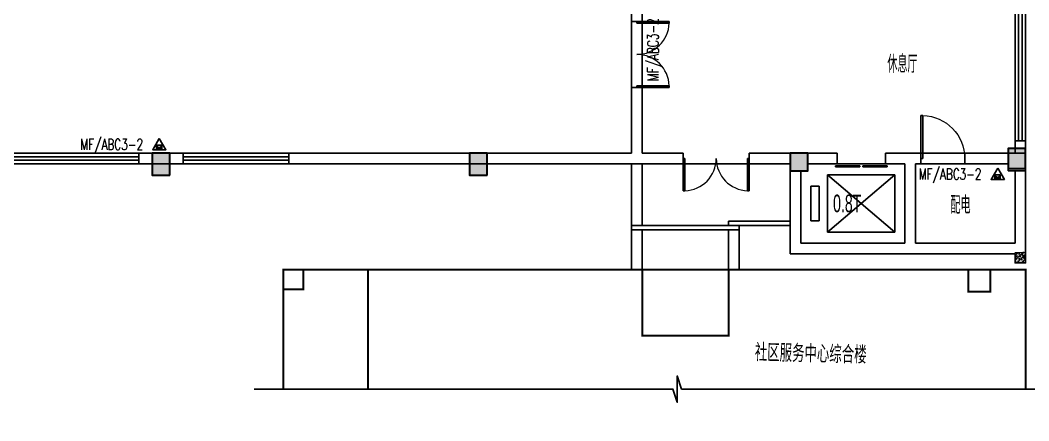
# Model space of a CAD drawing. Header units: inches. Extents: x -1293886 to -986005, y -15154 to 203628.
# Drawn here: x -1083894 to -1061006, y 2354 to 11446 of the extents above; entities that cross this region are included whole.
import ezdxf
from ezdxf.enums import TextEntityAlignment as Align

# ---------------------------------------------------------------- set-up
doc = ezdxf.new("R2010")
doc.units = ezdxf.units.IN
doc.header["$LTSCALE"] = 100
doc.header["$MEASUREMENT"] = 0
doc.layers.get('0').update_dxf_attribs({"color": 252})
doc.layers.add('COLU', color=2, linetype='Continuous', lineweight=30)
doc.layers.add('COLU-HATCH', color=7, linetype='Continuous', lineweight=25, true_color=0x5b5b5b)
for name, color, linetype in [('PUB_HATCH', 8, 'Continuous'), ('PUB_WALL', 9, 'Continuous'), ('WW_PJ', 7, 'Continuous'), ('WZ', 6, 'Continuous')]:
    doc.layers.add(name, color=color, linetype=linetype)
doc.styles.add('DXF', font='bzxw.shx', dxfattribs={"width": 0.7, "bigfont": 'bzhz.shx'})
doc.styles.add('HZ', font='SIMPLEX.SHX', dxfattribs={"width": 0.55, "bigfont": 'HZTXT.SHX'})

# ---------------------------------------------------------------- blocks, each defined once
blk = doc.blocks.new('A$C364B5BE3')
at = {"layer": 'COLU-HATCH', "transparency": 33554687}
h = blk.add_hatch(color=256, dxfattribs=at)
h.paths.add_polyline_path([(38900.00040773139, 12209.99978326319), (39140.00040773139, 12209.99978326319), (39140.00040773139, 12449.99978326319), (38900.00040773139, 12449.99978326319)])
h.paths.add_polyline_path([(39140.00040773139, 25249.99978326308), (39140.00040773139, 25699.99978326308), (38740.00040773139, 25699.99978326308), (38740.00040773139, 25249.99978326308)])
h.paths.add_polyline_path([(39140.00040773139, 18754.99978326308), (39140.00040773139, 19204.99978326308), (38740.00040773139, 19204.99978326308), (38740.00040773139, 18754.99978326308)])
h.paths.add_polyline_path([(39140.00040773139, 14354.99978326308), (39140.00040773139, 14804.99978326308), (38740.00040773139, 14804.99978326308), (38740.00040773139, 14354.99978326308)])
h.paths.add_polyline_path([(33720.00040773139, 25299.99978326308), (34120.00040773139, 25299.99978326308), (34120.00040773139, 25699.99978326308), (33720.00040773139, 25699.99978326308)])
h.paths.add_polyline_path([(34120.00040773139, 18859.99978326308), (34120.00040773139, 19259.99978326308), (33720.00040773139, 19259.99978326308), (33720.00040773139, 18859.99978326308)])
h.paths.add_polyline_path([(33800.00040773139, 14299.99978326308), (34200.00040773139, 14299.99978326308), (34200.00040773139, 14699.99978326308), (33800.00040773139, 14699.99978326308)])
h.paths.add_polyline_path([(30520.00040773139, 25379.99978326308), (30520.00040773139, 25829.99978326308), (30120.00040773139, 25829.99978326308), (30120.00040773139, 25379.99978326308)])
h.paths.add_polyline_path([(30520.00040773139, 18859.99978326308), (30520.00040773139, 19259.99978326308), (30120.00040773139, 19259.99978326308), (30120.00040773139, 18859.99978326308)])
h.paths.add_polyline_path([(26920.00040773139, 25329.99978326308), (26920.00040773139, 25829.99978326308), (26520.00040773139, 25829.99978326308), (26520.00040773139, 25329.99978326308)])
h.paths.add_polyline_path([(26920.00040773139, 14199.99978326308), (26920.00040773139, 14699.99978326308), (26520.00040773139, 14699.99978326308), (26520.00040773139, 14199.99978326308)])
h.paths.add_polyline_path([(19720.00040773139, 25329.99978326308), (19720.00040773139, 25829.99978326308), (19320.00040773139, 25829.99978326308), (19320.00040773139, 25329.99978326308)])
h.paths.add_polyline_path([(19720.00040773139, 14199.99978326308), (19720.00040773139, 14699.99978326308), (19320.00040773139, 14699.99978326308), (19320.00040773139, 14199.99978326308)])
h.paths.add_polyline_path([(12520.00040773139, 25329.99978326308), (12520.00040773139, 25829.99978326308), (12120.00040773139, 25829.99978326308), (12120.00040773139, 25329.99978326308)])
h.paths.add_polyline_path([(12520.00040773139, 14199.99978326308), (12520.00040773139, 14699.99978326308), (12120.00040773139, 14699.99978326308), (12120.00040773139, 14199.99978326308)])
h.paths.add_polyline_path([(8920.000407731393, 25329.99978326308), (8920.000407731393, 25829.99978326308), (8520.000407731393, 25829.99978326308), (8520.000407731393, 25329.99978326308)])
h.paths.add_polyline_path([(9000.000407731393, 14199.99978326308), (9000.000407731393, 14699.99978326308), (8600.000407731393, 14699.99978326308), (8600.000407731393, 14199.99978326308)])
h.paths.add_polyline_path([(8600.000407731393, 7099.999783263076), (9000.000407731393, 7099.999783263076), (9000.000407731393, 7499.999783263076), (8600.000407731393, 7499.999783263076)])
h.paths.add_polyline_path([(8600.000407731393, 4259.999783263076), (9000.000407731393, 4259.999783263076), (9000.000407731393, 4659.999783263076), (8600.000407731393, 4659.999783263076)])
h.paths.add_polyline_path([(8500.000407731393, -0.0002167369239032269), (8900.000407731393, -0.0002167369239032269), (8900.000407731393, 399.9997832630761), (8500.000407731393, 399.9997832630761)])
h.paths.add_polyline_path([(5420.000407731393, 7179.999783263076), (5820.000407731393, 7179.999783263076), (5820.000407731393, 7579.999783263076), (5420.000407731393, 7579.999783263076)])
h.paths.add_polyline_path([(5420.000407731393, 4179.999783263076), (5820.000407731393, 4179.999783263076), (5820.000407731393, 4579.999783263076), (5420.000407731393, 4579.999783263076)])
h.paths.add_polyline_path([(5420.000407731393, -0.0002167369239032269), (5820.000407731393, -0.0002167369239032269), (5820.000407731393, 399.9997832630761), (5420.000407731393, 399.9997832630761)])
h.paths.add_polyline_path([(3000.000407731393, 25299.99978326308), (3000.000407731393, 25699.99978326308), (2600.000407731393, 25699.99978326308), (2600.000407731393, 25299.99978326308)])
h.paths.add_polyline_path([(3000.000407731393, 18859.99978326308), (3000.000407731393, 19259.99978326308), (2600.000407731393, 19259.99978326308), (2600.000407731393, 18859.99978326308)])
h.paths.add_polyline_path([(3000.000407731393, 14459.99978326308), (3000.000407731393, 14859.99978326308), (2600.000407731393, 14859.99978326308), (2600.000407731393, 14459.99978326308)])
h.paths.add_polyline_path([(0.0004077313933521509, 14299.99978326308), (400.0004077313934, 14299.99978326308), (400.0004077313934, 14699.99978326308), (0.0004077313933521509, 14699.99978326308)])
h.paths.add_polyline_path([(0.0004077313933521509, 7259.999783263076), (400.0004077313934, 7259.999783263076), (400.0004077313934, 7659.999783263076), (0.0004077313933521509, 7659.999783263076)])
h.paths.add_polyline_path([(0.0004077313933521509, 4099.999783263076), (400.0004077313934, 4099.999783263076), (400.0004077313934, 4499.999783263076), (0.0004077313933521509, 4499.999783263076)])
h.paths.add_polyline_path([(0.0004077313933521509, -0.0002167369239032269), (400.0004077313934, -0.0002167369239032269), (400.0004077313934, 399.9997832630761), (0.0004077313933521509, 399.9997832630761)])
at = {"layer": 'PUB_WALL'}
h = blk.add_hatch(dxfattribs=at)
h.set_pattern_fill('钢筋混凝土', color=256, scale=30)
h.set_pattern_definition([(45, (-1484153.734153254, 913765.9208256636), (-53.03300858899107, 53.03300858899107), []), (49.99999999999999, (-1484153.734153254, 913765.9208256636), (215.178054780226, -18.82564049477853), [22.5, -247.5]), (355, (-1484153.734153254, 913765.9208256636), (-41.6254000839, 225.6576401100035), [18, -198]), (100.4514, (-1484135.802649254, 913764.3520236636), (173.5528145142065, 206.8318626182861), [19.122057, -210.3426336]), (46.18420000000002, (-1484153.734153254, 913825.9208256636), (320.1723145876933, -49.65570429870542), [33.74999999999999, -371.2499999999999]), (96.6356, (-1484127.053129754, 913821.7828335636), (280.398811664611, 292.2353612701325), [28.6830864, -315.5139]), (351.1842, (-1484153.734153254, 913825.9208256636), (280.3985835400882, 292.2355802775974), [27, -297]), (21, (-1484123.734153254, 913810.9208256636), (179.0721156355385, -120.7856671996016), [22.5, -247.5]), (326.0000000000001, (-1484123.734153254, 913810.9208256636), (72.99459957647451, 217.5450135140559), [18, -198]), (71.4514, (-1484108.811483354, 913800.8553438636), (252.066788574447, 96.75914901298572), [19.122057, -210.3426336]), (37.50000000000001, (-1484153.734153254, 913765.9208256636), (3.647956595187201, 99.86815614939344), [0, -195.6, 0, -201, 0, -198.75]), (7.499999999999999, (-1484153.734153254, 913765.9208256636), (78.92086123264458, 118.3235135647081), [0, -114.6, 0, -191.1, 0, -75.75]), (327.5, (-1484220.634153254, 913765.9208256636), (160.1467308517227, -6.766461520313927), [0, -75, 0, -234, 0, -310.5]), (317.5, (-1484250.634153254, 913765.9208256636), (174.9558508027159, 30.03149469969532), [0, -97.5, 0, -155.4, 0, -220.5])])
h.paths.add_polyline_path([(39208.96121596475, 12209.99978326319), (38900.00040773139, 12209.99978326319)])
h.paths.add_polyline_path([(39140.00040773139, 12449.99978326319), (38900.00040773139, 12449.99978326319), (38900.00040773139, 12209.99978326319), (39140.00040773139, 12209.99978326319)])
at = {"layer": 'COLU'}
for points in [[(19720.00040773139, 14199.99978326308), (19720.00040773139, 14699.99978326308), (19320.00040773139, 14699.99978326308), (19320.00040773139, 14199.99978326308)], [(26920.00040773139, 14199.99978326308), (26920.00040773139, 14699.99978326308), (26520.00040773139, 14699.99978326308), (26520.00040773139, 14199.99978326308)], [(33800.00040773139, 14299.99978326308), (34200.00040773139, 14299.99978326308), (34200.00040773139, 14699.99978326308), (33800.00040773139, 14699.99978326308)], [(39140.00040773139, 14354.99978326308), (39140.00040773139, 14804.99978326308), (38740.00040773139, 14804.99978326308), (38740.00040773139, 14354.99978326308)]]:
    blk.add_lwpolyline(points, close=True, dxfattribs=at)
at = {"layer": 'PUB_WALL', "const_width": 20}
blk.add_lwpolyline([(38900.00040773139, 12209.99978326319), (39140.00040773139, 12209.99978326319), (39140.00040773139, 12449.99978326319), (38900.00040773139, 12449.99978326319)], close=True, dxfattribs=at)
blk = doc.blocks.new('$DORLIB2D$00000127')
at = {"color": 0}
for points in [[(-0.5333333333328483, 0.7948983154366971), (-0.5333333333328483, 0.690405644187237)], [(-0.03333333333284827, 0.7948983154366971), (-0.5333333333328483, 0.7948983154366971)], [(-0.03333333333284827, 0.690405644187237), (-0.5333333333328483, 0.690405644187237)], [(-0.03333333333284827, 0.7948983154366971), (-0.03333333333284827, 0.690405644187237)], [(0.5333333333328483, 0.7948983154366971), (0.03333333333284827, 0.7948983154366971)], [(0.03333333333284827, 0.7948983154366971), (0.03333333333284827, 0.690405644187237)], [(0.5333333333328483, 0.690405644187237), (0.03333333333284827, 0.690405644187237)], [(0.5333333333328483, 0.7948983154366971), (0.5333333333328483, 0.690405644187237)], [(0.5, 0.4999999999999858), (-0.5, 0.4999999999999858)]]:
    blk.add_lwpolyline(points, dxfattribs=at)
blk = doc.blocks.new('$DorLib2D$00000001')
for p, q in [((0.45, 0.975), (0.5000000000000002, 0.975)), ((0.45, 0), (0.45, 0.975)), ((0.5, 0), (0.5, 0.975)), ((0.5, 0), (0.45, 0))]:
    blk.add_line(p, q)
at = {"lineweight": 13}
blk.add_arc((0.475, 0), 0.975, 91.46928358135379, 180, dxfattribs=at)
blk = doc.blocks.new('_FZH')
blk.add_lwpolyline([(-0.5, -0.5), (0.5, -0.5), (0.5, 0.5), (-0.5, 0.5)], close=True)
at = {"layer": 'PUB_HATCH'}
blk.add_solid([(-0.5, -0.5), (0.5, -0.5), (-0.5, 0.5), (0.5, 0.5)], dxfattribs=at)
blk = doc.blocks.new('$TCHSYS$WIN2D')
for p, q in [((-0.5, 0.5), (0.5, 0.5)), ((-0.5, 0.5), (-0.4999999999999999, -0.5)), ((0.5, 0.5), (0.4999999999999998, -0.5)), ((0.5, 0.1666666666666666), (-0.5, 0.1666666666666666)), ((0.5, -0.1666666666666667), (-0.5, -0.1666666666666667)), ((-0.4999999999999999, -0.5), (0.5, -0.5))]:
    blk.add_line(p, q)
blk = doc.blocks.new('$DorLib2D$00000002')
for p, q in [((-0.5, -1e-16), (-0.5000000000000007, 0.4875)), ((-0.4750000000000007, 0.4875), (-0.5000000000000007, 0.4875)), ((-0.475, 0), (-0.4750000000000007, 0.4875)), ((0.475, 0), (0.4750000000000007, 0.4875)), ((0.4750000000000007, 0.4875), (0.5000000000000007, 0.4875)), ((0.5, -1e-16), (0.5000000000000007, 0.4875)), ((-0.5, -1e-16), (-0.475, 0)), ((0.5, -1e-16), (0.475, 0))]:
    blk.add_line(p, q)
at = {"lineweight": 13}
for centre, start, end in [((-0.4875, 0), 0, 88.53071641864632), ((0.4875, 0), 91.46928358135372, 180)]:
    blk.add_arc(centre, 0.4875, start, end, dxfattribs=at)
blk = doc.blocks.new('$QC006_2')
for points in [[(0, 259.8076211353328), (150, 0), (-150, 0)], [(-57.16160749672417, 108.7594118316919), (66.83839250327583, 108.7594118316919), (66.83839250327583, 18.75941183169198), (-57.16160749672417, 18.75941183169198)]]:
    blk.add_lwpolyline(points, close=True)
for points in [[(-57.16160749672417, 108.7594118316919), (66.83839250327583, 108.7594118316919), (66.83839250327583, 18.75941183169198), (-57.16160749672417, 108.7594118316919)], [(66.83839250327583, 18.75941183169198), (-57.16160749672417, 108.7594118316919), (-57.16160749672417, 18.75941183169198), (66.83839250327583, 108.7594118316919)], [(66.83839250327583, 108.7594118316919), (66.83839250326128, 18.75941183169198), (-57.16160749673871, 108.7594118316919), (-57.16160749672417, 18.75941183169198)]]:
    blk.add_solid(points)
at = {"style": 'HZ', "width": 0.7}
blk.add_attdef('TXT', (227.4637710322043, -1.192237989187099), '', height=250, dxfattribs=at)
at = {"style": 'HZ', "flags": 1}
for tag, p in [('UNIT', (0, 0)), ('SPEC', (0, -0.0016666666666652)), ('WHAT', (0, -0.0033333333333303))]:
    blk.add_attdef(tag, p, '', height=0.001, dxfattribs=at)

msp = doc.modelspace()

# ---------------------------------------------------------------- linework, layer by layer
for p, q in [((-1070018.82477128, 8425.974913474114), (-1070018.824771269, 12585.97491354396)), ((-1069778.82477128, 8425.97491347621), (-1069778.82477128, 12585.9749135102)), ((-1070018.824771222, 11418.62458281686), (-1069778.824771261, 11418.62458281709)), ((-1069778.824771261, 9918.624582816861), (-1070018.824771222, 9918.624582816861)), ((-1069778.82477128, 9738.624582825476), (-1069778.824771261, 9918.624582816861)), ((-1061078.82477128, 8705.945616541954), (-1061318.824771285, 8705.945616541838)), ((-1061318.824771285, 8705.945616541838), (-1061318.82477128, 8425.974913518818)), ((-1061078.824771409, 8425.97491354408), (-1061078.82477128, 8705.945616541954)), ((-1080898.824771118, 8425.974913520564), (-1081198.824771289, 8425.97491347621)), ((-1081198.824771289, 8425.97491347621), (-1081198.824771289, 8185.974913493206)), ((-1080198.824771289, 8425.974913493206), (-1080498.824771073, 8425.974913280981)), ((-1080198.824771289, 8185.974913493206), (-1080198.824771289, 8425.974913493206)), ((-1073698.824771037, 8425.974913509039), (-1077798.824771289, 8425.974913493206)), ((-1077798.824771289, 8425.974913493206), (-1077798.824771289, 8185.974913493206)), ((-1073298.824771154, 8425.974913492391), (-1070018.82477128, 8425.974913474114)), ((-1068848.824771289, 8425.974913506245), (-1069778.82477128, 8425.97491347621)), ((-1068848.824771289, 8185.974913479818), (-1068848.824771289, 8425.974913506245)), ((-1066418.824771416, 8425.974913596932), (-1067348.824771289, 8425.974913511018)), ((-1067348.824771289, 8425.974913511018), (-1067348.824771289, 8185.974913489597)), ((-1065357.824771289, 8425.974913500191), (-1066018.824771416, 8425.974913519633)), ((-1065357.824771289, 8185.974913510086), (-1065357.824771289, 8425.974913500191)), ((-1063698.824771269, 8425.974913487618), (-1064257.824771289, 8425.974913500308)), ((-1064257.824771289, 8425.974913500308), (-1064257.824771289, 8185.974913510086)), ((-1063458.824771162, 8425.974913463986), (-1063698.824771269, 8425.974913487618)), ((-1063458.824771162, 8185.974913479004), (-1063458.824771162, 8425.974913463986)), ((-1063458.82477127, 8425.974913487618), (-1062458.82477127, 8425.974913487618)), ((-1061478.824771111, 8425.974913592392), (-1062458.824771289, 8425.974913477141)), ((-1062458.824771289, 8425.974913477141), (-1062458.824771289, 8185.974913479004)), ((-1081198.824771289, 8185.974913493206), (-1080898.824771162, 8185.974913332786)), ((-1080498.824771117, 8185.974913515558), (-1080198.824771289, 8185.974913493206)), ((-1077798.824771289, 8185.974913493206), (-1073698.824771081, 8185.974913481798)), ((-1073298.8247711, 8185.974913508224), (-1069898.824771269, 8185.974913487502)), ((-1070018.795474394, 8185.984679112618), (-1070018.795474394, 5785.984679112618)), ((-1070018.795474397, 8185.974913487618), (-1070018.795474397, 6785.974913487618)), ((-1069898.824771269, 8185.974913487502), (-1068848.824771289, 8185.974913479818)), ((-1069778.805240022, 6785.974913487618), (-1069778.805240022, 8185.974913487618)), ((-1068848.824771268, 8185.974913487502), (-1067348.824771268, 8185.974913487502)), ((-1067348.824771289, 8185.974913489597), (-1066418.824771316, 8185.974913510086)), ((-1066418.824771281, 8025.97491354408), (-1066418.824771316, 6145.974913465965)), ((-1066178.824771316, 8025.97491354408), (-1066178.824771316, 6385.97491351288)), ((-1066018.824771416, 8185.974913543148), (-1065357.824771289, 8185.974913510086)), ((-1064257.824771289, 8185.974913510086), (-1063818.824771257, 8185.974913500191)), ((-1063818.824771257, 8185.974913500191), (-1063818.824771257, 6385.974913512997)), ((-1063578.824771256, 8185.97491346841), (-1063578.824771256, 6385.974913470738)), ((-1063578.824771256, 8185.97491346841), (-1063458.824771162, 8185.974913479004)), ((-1063458.82477127, 8185.974913487618), (-1062458.82477127, 8185.974913487618)), ((-1062458.824771289, 8185.974913479004), (-1061478.824771111, 8185.974913392507)), ((-1061318.824771236, 6385.974913470855), (-1061318.824771204, 8025.97491354408)), ((-1061078.824771269, 6265.974913487618), (-1061078.824771236, 8025.97491354408)), ((-1064043.824771269, 7935.974913487385), (-1065571.824771269, 7935.974913487385)), ((-1065571.824771269, 7935.974913487385), (-1065571.824771269, 6635.974913487618)), ((-1065571.824771269, 6635.974913487618), (-1064043.824771269, 7935.974913487385)), ((-1064043.824771269, 6635.974913487618), (-1065571.824771269, 7935.974913487385)), ((-1064043.824771269, 6635.974913487618), (-1064043.824771269, 7935.974913487385)), ((-1065762.824771269, 7675.974913487618), (-1065953.824771269, 7675.974913487618)), ((-1065953.824771269, 7675.974913487618), (-1065953.824771269, 6895.974913487385)), ((-1065762.824771269, 6895.974913487385), (-1065762.824771269, 7675.974913487618)), ((-1067818.795474397, 6885.974913487618), (-1066418.795474397, 6885.974913487618)), ((-1067818.795474397, 6885.974913487618), (-1067818.795474397, 6785.974913487618)), ((-1065953.824771269, 6895.974913487385), (-1065762.824771269, 6895.974913487385)), ((-1070018.795474397, 6785.974913487618), (-1066418.795474397, 6785.974913487618)), ((-1070018.795474397, 6685.974913487618), (-1067578.805240022, 6685.974913487618)), ((-1069778.805240022, 5786.219054112618), (-1069778.805240022, 6685.974913487618)), ((-1067818.795474397, 6685.974913487618), (-1067818.795474397, 5785.974913487618)), ((-1067578.805240022, 6685.974913487618), (-1067578.805240022, 5785.974913487618)), ((-1065571.824771269, 6635.974913487618), (-1064043.824771269, 6635.974913487618)), ((-1066178.824771316, 6385.97491351288), (-1063818.824771257, 6385.974913512997)), ((-1063578.824771256, 6385.974913470738), (-1061318.824771236, 6385.974913470855)), ((-1061078.824771269, 5935.979796300118), (-1061078.824771269, 6265.974913487618)), ((-1066418.824771316, 6145.974913465965), (-1063698.824771269, 6145.974913487618)), ((-1063698.824771269, 6145.974913487618), (-1061318.824771385, 6145.974913470855)), ((-1061318.824771269, 5935.979796300118), (-1061318.824771385, 6145.974913470855)), ((-1075952.828677519, 5785.984679112618), (-1076442.672427519, 5785.984679112618)), ((-1061318.824771269, 5935.979796300118), (-1061078.824771269, 5935.979796300118))]:
    msp.add_line(p, q)
for points in [[(-1061078.824771269, 19425.97491348762), (-1097618.824771269, 19425.97491348762), (-1097618.824771275, 8425.974913450133), (-1100218.824771269, 8425.974913487618), (-1100218.849187605, -6274.025086471993), (-1091318.824771269, -6274.025086512273), (-1091318.824771269, -2014.025086512622), (-1090778.824771268, -2014.025086455928), (-1090778.824771855, 1225.974913544072), (-1091378.824835382, 1225.97491938882), (-1091378.824771269, 8185.974913487618), (-1066418.824771269, 8185.974913487618), (-1066418.82477131, 6145.974913497157), (-1061318.824771289, 6145.974913977836), (-1061318.824771269, 5935.979796300111), (-1061078.824771269, 5935.979796299995), (-1061078.824771269, 8185.974913487618), (-1061078.824771089, 8185.960265021946), (-1061078.824771449, 17225.97979632841), (-1061078.824771264, 17225.99444479408), (-1061078.824771269, 19425.97491348762)], [(-1070018.795474397, 8185.974913483311), (-1070018.795474397, 5785.984679112611), (-1067578.805240022, 5785.984679112611), (-1067578.805240022, 6785.974913487611), (-1066418.795474397, 6785.974913487611), (-1066418.79547439, 8185.974913469807)], [(-1060514.312688722, 3073.679991612611), (-1068883.981021269, 3073.679991612611), (-1068983.981021269, 3373.679991612611), (-1068983.981021269, 2773.679991612611), (-1069083.981021269, 3073.679991612611), (-1078581.248516036, 3073.679991612611)]]:
    msp.add_lwpolyline(points)
at = {"const_width": 44.9999988079071}
for points in [[(-1077919.039615019, 3073.679991612611), (-1077919.039615019, 5785.984679112611), (-1061078.805240019, 5785.984679112611), (-1061078.805240019, 3073.679991612611)], [(-1077919.039615019, 5335.984679112611), (-1077469.039615019, 5335.984679112611), (-1077469.039615019, 5785.984679112611)], [(-1075999.068911894, 5785.984679112611), (-1075999.068911894, 3073.679991612611)], [(-1069778.805240019, 5785.984679112611), (-1069778.805240019, 4285.984679112611), (-1067818.795474394, 4285.984679112611), (-1067818.795474394, 5785.984679112611)], [(-1062379.049380644, 5785.984679112611), (-1062379.049380644, 5285.984679112611), (-1061879.049380644, 5285.984679112611), (-1061879.049380644, 5785.984679112611)]]:
    msp.add_lwpolyline(points, dxfattribs=at)

# ---------------------------------------------------------------- block references
msp.add_blockref('A$C364B5BE3', (-1100218.825179, -6274.024869775349))
for name, p, xscale, yscale, zscale, rotation in [('$TCHSYS$WIN2D', (-1061198.824771269, 10505.94561661262), 3600, 240, 3600, 90), ('$DorLib2D$00000002', (-1069898.824771252, 10668.62458283671), 1500, 1500, 1500, 270)]:
    msp.add_blockref(name, p, dxfattribs=dict(xscale=xscale, yscale=yscale, zscale=zscale, rotation=rotation))
for name, p, xscale, yscale, zscale in [('$DorLib2D$00000001', (-1062958.82477127, 8305.974913487618), -1000, 1000, 240), ('$TCHSYS$WIN2D', (-1082698.824771269, 8305.974913487618), -3000, 240, -3000), ('_FZH', (-1080698.824771315, 8175.974913515791), 400, 499.9999999435386, 499.9999999435386), ('$TCHSYS$WIN2D', (-1078998.824771269, 8305.974913487618), 2400, 240, 2400), ('_FZH', (-1073498.824771264, 8175.974913515791), 400.000000203494, 499.9999999435386, 499.9999999435386), ('$DorLib2D$00000002', (-1068098.824771268, 8305.974913487502), -1500, -1500, -1500), ('_FZH', (-1066218.824771269, 8225.974913487502), 400, 400, 400), ('_FZH', (-1061278.824771269, 8225.974913487618), 400, 400, 400), ('$DORLIB2D$00000127', (-1064807.824771269, 8305.974913487618), 1100, -240, 1100)]:
    msp.add_blockref(name, p, dxfattribs=dict(xscale=xscale, yscale=yscale, zscale=zscale))
at = {"layer": 'WW_PJ'}
ref = msp.add_blockref('$QC006_2', (-1069413.023933213, 11857.88167919416), dxfattribs=dict(at, xscale=-1, rotation=90))
ref.add_attrib('TXT', 'MF/ABC3-2', (-1069411.831695224, 10063.75124149532), dxfattribs={"layer": '0', "height": 250, "rotation": 90, "style": 'HZ', "width": 0.7})
ref = msp.add_blockref('$QC006_2', (-1080736.027743781, 8504.081679194016), dxfattribs=dict(at, xscale=-1))
ref.add_attrib('TXT', 'MF/ABC3-2', (-1082530.158181479, 8502.889441204854), dxfattribs={"layer": '0', "height": 250, "style": 'HZ', "width": 0.7})
ref = msp.add_blockref('$QC006_2', (-1061711.627743781, 7830.781679194013), dxfattribs=dict(at, xscale=-1))
ref.add_attrib('TXT', 'MF/ABC3-2', (-1063505.758181479, 7829.589441204851), dxfattribs={"layer": '0', "height": 250, "style": 'HZ', "width": 0.7})

# ---------------------------------------------------------------- texts
at = {"layer": 'WZ', "color": 1, "style": 'DXF', "width": 0.6}
for s, p in [('休息厅', (-1064216.21705875, 10250.60392028786)), ('0.8T', (-1065448.213261809, 7087.592280935205)), ('配电', (-1062784.417589782, 7051.917777683295))]:
    msp.add_text(s, height=400, dxfattribs=at).set_placement(p)
at = {"layer": 'WZ', "color": 1, "style": 'DXF', "width": 0.7089015179653412}
msp.add_text('社区服务中心综合楼', height=400, rotation=358.6561508549535, dxfattribs=at).set_placement((-1067228.195333768, 3708.738700957445), (-1064692.476825872, 3649.25354899274), align=Align.FIT)

doc.saveas('drawing.dxf')
